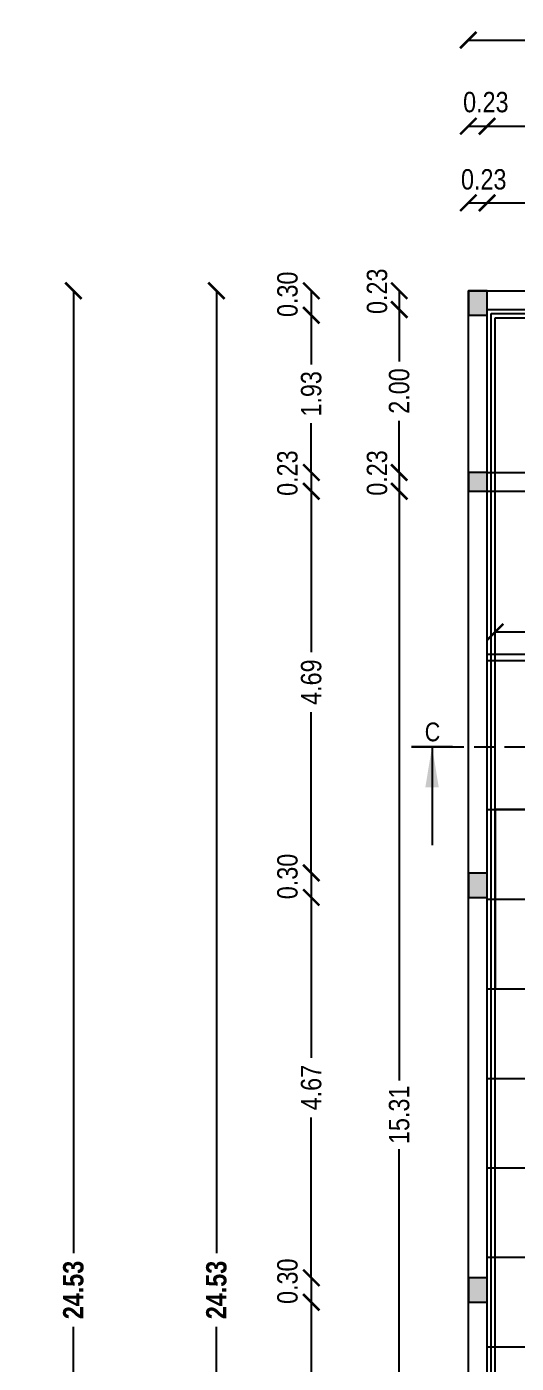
# Model space of a CAD drawing. Header units: metres. Extents: x 484 to 18344, y 10 to 2071.
# Drawn here: x 1598.67 to 1604.68, y 55.73 to 72.13 of the extents above; entities that cross this region are included whole.
import ezdxf
from ezdxf.enums import TextEntityAlignment as Align

# ---------------------------------------------------------------- set-up
doc = ezdxf.new("R2010")
doc.units = ezdxf.units.M
doc.header["$MEASUREMENT"] = 0
doc.linetypes.add('HIDDEN', pattern=[0.375, 0.25, -0.125])
for name, color, linetype in [('0 @ 1 (1)', 7, 'Continuous'), ('0 @ 1 (2)', 7, 'Continuous'), ('BLK_1_FLR_1_BLT_UP_AREA', 1, 'Continuous')]:
    doc.layers.add(name, color=color, linetype=linetype)
doc.layers.add('SEATING_AREA', color=7, linetype='Continuous', lineweight=18)
doc.styles.add('CODE', font='swissc.ttf', dxfattribs={"height": 0.25})
doc.styles.get("Standard").update_dxf_attribs({"font": 'swissc.ttf', "height": 0.23})
doc.dimstyles.new('OUTER', dxfattribs={"dimscale": 0, "dimtxt": 0.3, "dimasz": 0.18, "dimexe": 0.18, "dimexo": 0.0625, "dimgap": 0.09, "dimtad": 0, "dimzin": 0, "dimdsep": 46, "dimtxsty": 'CODE', "dimcen": 0.09, "dimse1": 1, "dimse2": 1, "dimclrd": 8, "dimclrt": 1, "dimadec": 0, "dimazin": 0, "dimtfac": 1, "dimtofl": 0, "dimtmove": 0, "dimatfit": 3, "dimfxl": 0, "dimtolj": 1, "dimtzin": 0, "dimarcsym": 0})

# ---------------------------------------------------------------- blocks, each defined once
blk = doc.blocks.new('_ArchTick')
at = {"const_width": 0.15}
blk.add_lwpolyline([(-0.5, -0.5), (0.5, 0.5)], dxfattribs=at)
blk = doc.blocks.new('*D134')
at = {"color": 0, "lineweight": -2}
for p, q in [((1599.247, 68.891), (1599.247, 57.079)), ((1599.247, 44.366), (1599.247, 56.177))]:
    blk.add_line(p, q, dxfattribs=at)
at = {"color": 0, "lineweight": -2, "xscale": 0.2, "yscale": 0.2, "zscale": 0.2}
for p, rotation in [((1599.247, 68.891), 90), ((1599.247, 44.366), 270)]:
    blk.add_blockref('_ArchTick', p, dxfattribs=dict(at, rotation=rotation))
at = {"color": 0, "lineweight": -2, "insert": (1599.247, 56.628), "char_height": 0.25, "attachment_point": 5, "rotation": 90, "style": 'CODE'}
blk.add_mtext('\\A1;{\\fSwis721 Cn BT|b1|i0|c0|p34;24.53}', dxfattribs=at)
blk = doc.blocks.new('*D243')
at = {"color": 0, "lineweight": -2}
for p, q in [((1604.422, 64.705), (1604.965, 64.705)), ((1606.237, 64.705), (1605.694, 64.705))]:
    blk.add_line(p, q, dxfattribs=at)
at = {"color": 0, "lineweight": -2, "xscale": 0.2, "yscale": 0.2, "zscale": 0.2, "rotation": 180}
blk.add_blockref('_ArchTick', (1604.422, 64.705), dxfattribs=at)
at = {"color": 0, "lineweight": -2, "xscale": 0.2, "yscale": 0.2, "zscale": 0.2}
blk.add_blockref('_ArchTick', (1606.237, 64.705), dxfattribs=at)
at = {"color": 0, "lineweight": -2, "insert": (1605.33, 64.705), "char_height": 0.25, "attachment_point": 5, "style": 'CODE'}
blk.add_mtext('\\A1;2.00', dxfattribs=at)
blk = doc.blocks.new('*D162')
at = {"color": 0, "lineweight": -2}
for p, q in [((1604.322, 69.969), (1616.21, 69.969)), ((1628.992, 69.969), (1617.104, 69.969))]:
    blk.add_line(p, q, dxfattribs=at)
at = {"color": 0, "lineweight": -2, "xscale": 0.2, "yscale": 0.2, "zscale": 0.2, "rotation": 180}
blk.add_blockref('_ArchTick', (1604.322, 69.969), dxfattribs=at)
at = {"color": 0, "lineweight": -2, "xscale": 0.2, "yscale": 0.2, "zscale": 0.2}
blk.add_blockref('_ArchTick', (1628.992, 69.969), dxfattribs=at)
at = {"color": 0, "lineweight": -2, "insert": (1616.657, 69.969), "char_height": 0.25, "attachment_point": 5, "style": 'CODE'}
blk.add_mtext('\\A1;24.67', dxfattribs=at)
blk = doc.blocks.new('*D164')
at = {"color": 0, "lineweight": -2}
blk.add_line((1604.092, 69.969), (1604.322, 69.969), dxfattribs=at)
at = {"color": 0, "lineweight": -2, "xscale": 0.2, "yscale": 0.2, "zscale": 0.2, "rotation": 180}
blk.add_blockref('_ArchTick', (1604.092, 69.969), dxfattribs=at)
at = {"color": 0, "lineweight": -2, "xscale": 0.2, "yscale": 0.2, "zscale": 0.2}
blk.add_blockref('_ArchTick', (1604.322, 69.969), dxfattribs=at)
at = {"color": 0, "lineweight": -2, "insert": (1604.281, 70.257), "char_height": 0.25, "attachment_point": 5, "style": 'CODE'}
blk.add_mtext('\\A1;0.23', dxfattribs=at)
blk = doc.blocks.new('*D165')
at = {"color": 0, "lineweight": -2}
for p, q in [((1604.322, 70.91), (1605.924, 70.91)), ((1608.257, 70.91), (1606.655, 70.91))]:
    blk.add_line(p, q, dxfattribs=at)
at = {"color": 0, "lineweight": -2, "xscale": 0.2, "yscale": 0.2, "zscale": 0.2, "rotation": 180}
blk.add_blockref('_ArchTick', (1604.322, 70.91), dxfattribs=at)
at = {"color": 0, "lineweight": -2, "xscale": 0.2, "yscale": 0.2, "zscale": 0.2}
blk.add_blockref('_ArchTick', (1608.257, 70.91), dxfattribs=at)
at = {"color": 0, "lineweight": -2, "insert": (1606.29, 70.91), "char_height": 0.25, "attachment_point": 5, "style": 'CODE'}
blk.add_mtext('\\A1;3.93', dxfattribs=at)
blk = doc.blocks.new('*D177')
at = {"color": 0, "lineweight": -2}
blk.add_line((1604.092, 70.91), (1604.322, 70.91), dxfattribs=at)
at = {"color": 0, "lineweight": -2, "xscale": 0.2, "yscale": 0.2, "zscale": 0.2, "rotation": 180}
blk.add_blockref('_ArchTick', (1604.092, 70.91), dxfattribs=at)
at = {"color": 0, "lineweight": -2, "xscale": 0.2, "yscale": 0.2, "zscale": 0.2}
blk.add_blockref('_ArchTick', (1604.322, 70.91), dxfattribs=at)
at = {"color": 0, "lineweight": -2, "insert": (1604.307, 71.205), "char_height": 0.25, "attachment_point": 5, "style": 'CODE'}
blk.add_mtext('\\A1;0.23', dxfattribs=at)
blk = doc.blocks.new('*D178')
at = {"color": 0, "lineweight": -2}
for p, q in [((1604.092, 71.968), (1616.206, 71.968)), ((1629.222, 71.968), (1617.108, 71.968))]:
    blk.add_line(p, q, dxfattribs=at)
at = {"color": 0, "lineweight": -2, "xscale": 0.2, "yscale": 0.2, "zscale": 0.2, "rotation": 180}
blk.add_blockref('_ArchTick', (1604.092, 71.968), dxfattribs=at)
at = {"color": 0, "lineweight": -2, "xscale": 0.2, "yscale": 0.2, "zscale": 0.2}
blk.add_blockref('_ArchTick', (1629.222, 71.968), dxfattribs=at)
at = {"color": 0, "lineweight": -2, "insert": (1616.657, 71.968), "char_height": 0.25, "attachment_point": 5, "style": 'CODE'}
blk.add_mtext('\\A1;{\\fSwis721 Cn BT|b1|i0|c0|p34;25.13}', dxfattribs=at)
blk = doc.blocks.new('*D179')
at = {"color": 0, "lineweight": -2}
for p, q in [((1603.244, 68.661), (1603.244, 68.025)), ((1603.244, 66.661), (1603.244, 67.296))]:
    blk.add_line(p, q, dxfattribs=at)
at = {"color": 0, "lineweight": -2, "xscale": 0.2, "yscale": 0.2, "zscale": 0.2}
for p, rotation in [((1603.244, 68.661), 90), ((1603.244, 66.661), 270)]:
    blk.add_blockref('_ArchTick', p, dxfattribs=dict(at, rotation=rotation))
at = {"color": 0, "lineweight": -2, "insert": (1603.244, 67.661), "char_height": 0.25, "attachment_point": 5, "rotation": 90, "style": 'CODE'}
blk.add_mtext('\\A1;2.00', dxfattribs=at)
blk = doc.blocks.new('*D180')
at = {"color": 0, "lineweight": -2}
blk.add_line((1603.244, 66.661), (1603.244, 66.431), dxfattribs=at)
at = {"color": 0, "lineweight": -2, "xscale": 0.2, "yscale": 0.2, "zscale": 0.2}
for p, rotation in [((1603.244, 66.661), 90), ((1603.244, 66.431), 270)]:
    blk.add_blockref('_ArchTick', p, dxfattribs=dict(at, rotation=rotation))
at = {"color": 0, "lineweight": -2, "insert": (1602.973, 66.655), "char_height": 0.25, "attachment_point": 5, "rotation": 90, "style": 'CODE'}
blk.add_mtext('\\A1;0.23', dxfattribs=at)
blk = doc.blocks.new('*D181')
at = {"color": 0, "lineweight": -2}
for p, q in [((1603.244, 66.431), (1603.244, 59.198)), ((1603.244, 51.126), (1603.244, 58.358))]:
    blk.add_line(p, q, dxfattribs=at)
at = {"color": 0, "lineweight": -2, "xscale": 0.2, "yscale": 0.2, "zscale": 0.2}
for p, rotation in [((1603.244, 66.431), 90), ((1603.244, 51.126), 270)]:
    blk.add_blockref('_ArchTick', p, dxfattribs=dict(at, rotation=rotation))
at = {"color": 0, "lineweight": -2, "insert": (1603.244, 58.778), "char_height": 0.25, "attachment_point": 5, "rotation": 90, "style": 'CODE'}
blk.add_mtext('\\A1;15.31', dxfattribs=at)
blk = doc.blocks.new('*D145')
at = {"color": 0, "lineweight": -2}
blk.add_line((1603.244, 68.891), (1603.244, 68.661), dxfattribs=at)
at = {"color": 0, "lineweight": -2, "xscale": 0.2, "yscale": 0.2, "zscale": 0.2}
for p, rotation in [((1603.244, 68.891), 90), ((1603.244, 68.661), 270)]:
    blk.add_blockref('_ArchTick', p, dxfattribs=dict(at, rotation=rotation))
at = {"color": 0, "lineweight": -2, "insert": (1602.973, 68.885), "char_height": 0.25, "attachment_point": 5, "rotation": 90, "style": 'CODE'}
blk.add_mtext('\\A1;0.23', dxfattribs=at)
blk = doc.blocks.new('*D146')
at = {"color": 0, "lineweight": -2}
for p, q in [((1602.165, 68.591), (1602.165, 67.985)), ((1602.165, 66.661), (1602.165, 67.266))]:
    blk.add_line(p, q, dxfattribs=at)
at = {"color": 0, "lineweight": -2, "xscale": 0.2, "yscale": 0.2, "zscale": 0.2}
for p, rotation in [((1602.165, 68.591), 90), ((1602.165, 66.661), 270)]:
    blk.add_blockref('_ArchTick', p, dxfattribs=dict(at, rotation=rotation))
at = {"color": 0, "lineweight": -2, "insert": (1602.165, 67.626), "char_height": 0.25, "attachment_point": 5, "rotation": 90, "style": 'CODE'}
blk.add_mtext('\\A1;1.93', dxfattribs=at)
blk = doc.blocks.new('*D147')
at = {"color": 0, "lineweight": -2}
blk.add_line((1602.165, 66.661), (1602.165, 66.431), dxfattribs=at)
at = {"color": 0, "lineweight": -2, "xscale": 0.2, "yscale": 0.2, "zscale": 0.2}
for p, rotation in [((1602.165, 66.661), 90), ((1602.165, 66.431), 270)]:
    blk.add_blockref('_ArchTick', p, dxfattribs=dict(at, rotation=rotation))
at = {"color": 0, "lineweight": -2, "insert": (1601.873, 66.653), "char_height": 0.25, "attachment_point": 5, "rotation": 90, "style": 'CODE'}
blk.add_mtext('\\A1;0.23', dxfattribs=at)
blk = doc.blocks.new('*D148')
at = {"color": 0, "lineweight": -2}
for p, q in [((1602.165, 66.431), (1602.165, 64.455)), ((1602.165, 61.746), (1602.165, 63.721))]:
    blk.add_line(p, q, dxfattribs=at)
at = {"color": 0, "lineweight": -2, "xscale": 0.2, "yscale": 0.2, "zscale": 0.2}
for p, rotation in [((1602.165, 66.431), 90), ((1602.165, 61.746), 270)]:
    blk.add_blockref('_ArchTick', p, dxfattribs=dict(at, rotation=rotation))
at = {"color": 0, "lineweight": -2, "insert": (1602.165, 64.088), "char_height": 0.25, "attachment_point": 5, "rotation": 90, "style": 'CODE'}
blk.add_mtext('\\A1;4.69', dxfattribs=at)
blk = doc.blocks.new('*D149')
at = {"color": 0, "lineweight": -2}
blk.add_line((1602.165, 61.746), (1602.165, 61.446), dxfattribs=at)
at = {"color": 0, "lineweight": -2, "xscale": 0.2, "yscale": 0.2, "zscale": 0.2}
for p, rotation in [((1602.165, 61.746), 90), ((1602.165, 61.446), 270)]:
    blk.add_blockref('_ArchTick', p, dxfattribs=dict(at, rotation=rotation))
at = {"color": 0, "lineweight": -2, "insert": (1601.874, 61.703), "char_height": 0.25, "attachment_point": 5, "rotation": 90, "style": 'CODE'}
blk.add_mtext('\\A1;0.30', dxfattribs=at)
blk = doc.blocks.new('*D150')
at = {"color": 0, "lineweight": -2}
for p, q in [((1602.165, 61.446), (1602.165, 59.479)), ((1602.165, 56.778), (1602.165, 58.745))]:
    blk.add_line(p, q, dxfattribs=at)
at = {"color": 0, "lineweight": -2, "xscale": 0.2, "yscale": 0.2, "zscale": 0.2}
for p, rotation in [((1602.165, 61.446), 90), ((1602.165, 56.778), 270)]:
    blk.add_blockref('_ArchTick', p, dxfattribs=dict(at, rotation=rotation))
at = {"color": 0, "lineweight": -2, "insert": (1602.165, 59.112), "char_height": 0.25, "attachment_point": 5, "rotation": 90, "style": 'CODE'}
blk.add_mtext('\\A1;4.67', dxfattribs=at)
blk = doc.blocks.new('*D151')
at = {"color": 0, "lineweight": -2}
blk.add_line((1602.165, 56.778), (1602.165, 56.478), dxfattribs=at)
at = {"color": 0, "lineweight": -2, "xscale": 0.2, "yscale": 0.2, "zscale": 0.2}
for p, rotation in [((1602.165, 56.778), 90), ((1602.165, 56.478), 270)]:
    blk.add_blockref('_ArchTick', p, dxfattribs=dict(at, rotation=rotation))
at = {"color": 0, "lineweight": -2, "insert": (1601.874, 56.736), "char_height": 0.25, "attachment_point": 5, "rotation": 90, "style": 'CODE'}
blk.add_mtext('\\A1;0.30', dxfattribs=at)
blk = doc.blocks.new('*D152')
at = {"color": 0, "lineweight": -2}
for p, q in [((1602.165, 56.478), (1602.165, 54.202)), ((1602.165, 51.196), (1602.165, 53.472))]:
    blk.add_line(p, q, dxfattribs=at)
at = {"color": 0, "lineweight": -2, "xscale": 0.2, "yscale": 0.2, "zscale": 0.2}
for p, rotation in [((1602.165, 56.478), 90), ((1602.165, 51.196), 270)]:
    blk.add_blockref('_ArchTick', p, dxfattribs=dict(at, rotation=rotation))
at = {"color": 0, "lineweight": -2, "insert": (1602.165, 53.837), "char_height": 0.25, "attachment_point": 5, "rotation": 90, "style": 'CODE'}
blk.add_mtext('\\A1;5.28', dxfattribs=at)
blk = doc.blocks.new('*D156')
at = {"color": 0, "lineweight": -2}
blk.add_line((1602.165, 68.891), (1602.165, 68.591), dxfattribs=at)
at = {"color": 0, "lineweight": -2, "xscale": 0.2, "yscale": 0.2, "zscale": 0.2}
for p, rotation in [((1602.165, 68.891), 90), ((1602.165, 68.591), 270)]:
    blk.add_blockref('_ArchTick', p, dxfattribs=dict(at, rotation=rotation))
at = {"color": 0, "lineweight": -2, "insert": (1601.874, 68.848), "char_height": 0.25, "attachment_point": 5, "rotation": 90, "style": 'CODE'}
blk.add_mtext('\\A1;0.30', dxfattribs=at)
blk = doc.blocks.new('*D157')
at = {"color": 0, "lineweight": -2}
for p, q in [((1601.002, 68.891), (1601.002, 57.079)), ((1601.002, 44.366), (1601.002, 56.177))]:
    blk.add_line(p, q, dxfattribs=at)
at = {"color": 0, "lineweight": -2, "xscale": 0.2, "yscale": 0.2, "zscale": 0.2}
for p, rotation in [((1601.002, 68.891), 90), ((1601.002, 44.366), 270)]:
    blk.add_blockref('_ArchTick', p, dxfattribs=dict(at, rotation=rotation))
at = {"color": 0, "lineweight": -2, "insert": (1601.002, 56.628), "char_height": 0.25, "attachment_point": 5, "rotation": 90, "style": 'CODE'}
blk.add_mtext('\\A1;{\\fSwis721 Cn BT|b1|i0|c0|p34;24.53}', dxfattribs=at)

msp = doc.modelspace()

# ---------------------------------------------------------------- hatches: boundary and pattern name
for points in [[(1604.09229, 68.59069), (1604.32229, 68.59069), (1604.32229, 68.89069), (1604.09229, 68.89069)], [(1604.09229, 66.4307), (1604.32229, 66.4307), (1604.32229, 66.6607), (1604.09229, 66.6607)], [(1604.09229, 61.44566), (1604.32229, 61.44566), (1604.32229, 61.74566), (1604.09229, 61.74566)], [(1604.09229, 56.47812), (1604.32229, 56.47812), (1604.32229, 56.77812), (1604.09229, 56.77812)]]:
    msp.add_hatch(color=256).paths.add_polyline_path(points)

# ---------------------------------------------------------------- linework, layer by layer
at = {"ltscale": 0.5}
for p, q in [((1604.32229, 68.66069), (1616.58635, 68.66069)), ((1604.32229, 48.89555), (1604.32229, 68.66069)), ((1604.32229, 66.66069), (1616.50135, 66.66069)), ((1604.32229, 66.43069), (1616.50135, 66.43069)), ((1604.32229, 64.43017), (1608.93729, 64.4307)), ((1604.32229, 64.35517), (1608.93729, 64.3557)), ((1604.32229, 62.52555), (1614.22635, 62.52555)), ((1604.32229, 61.42555), (1614.22635, 61.42555)), ((1604.32229, 60.32555), (1614.22635, 60.32555)), ((1604.32229, 59.22555), (1614.22635, 59.22555)), ((1604.32229, 58.12555), (1616.50135, 58.12555)), ((1616.50135, 57.02555), (1604.32229, 57.02555)), ((1616.50135, 55.92555), (1604.32229, 55.92555))]:
    msp.add_line(p, q, dxfattribs=at)
at = {"lineweight": 30}
msp.add_line((1603.39473, 63.29244), (1603.89741, 63.29244), dxfattribs=at)
at = {"linetype": 'HIDDEN'}
msp.add_line((1603.41176, 63.29244), (1630.11702, 63.29244), dxfattribs=at)
for points in [[(1604.09229, 68.59069), (1604.32229, 68.59069), (1604.32229, 68.89069), (1604.09229, 68.89069)], [(1604.37229, 68.61069), (1616.45135, 68.61069), (1616.45135, 51.17555), (1604.37229, 51.17555)], [(1604.42229, 68.56069), (1616.40135, 68.56069), (1616.40135, 51.22555), (1604.42229, 51.22555)], [(1604.09229, 66.4307), (1604.32229, 66.4307), (1604.32229, 66.6607), (1604.09229, 66.6607)], [(1604.09229, 61.44566), (1604.32229, 61.44566), (1604.32229, 61.74566), (1604.09229, 61.74566)], [(1604.09229, 56.47812), (1604.32229, 56.47812), (1604.32229, 56.77812), (1604.09229, 56.77812)]]:
    msp.add_lwpolyline(points, close=True)
at = {"elevation": 0}
msp.add_lwpolyline([(1614.22635, 62.52555), (1604.42229, 62.52555), (1604.42229, 60.32555), (1614.22635, 60.32555)], close=True, dxfattribs=at)
at = {"layer": 'BLK_1_FLR_1_BLT_UP_AREA', "color": 16}
msp.add_lwpolyline([(1604.09229, 44.36555), (1604.09229, 68.89069), (1629.22203, 68.89069), (1629.22203, 44.36555)], close=True, dxfattribs=at)
at = {"layer": 'SEATING_AREA', "color": 1}
msp.add_lwpolyline([(1604.42229, 51.22555), (1616.40135, 51.22555), (1616.40135, 58.12555), (1614.22584, 58.12555), (1614.22635, 62.52555), (1604.42229, 62.52555), (1604.42229, 51.22555)], dxfattribs=at)

# ---------------------------------------------------------------- texts
at = {"linetype": 'ByBlock', "lineweight": 30}
msp.add_text('C', height=0.23, dxfattribs=at).set_placement((1603.65225, 63.36213), align=Align.CENTER)

# ---------------------------------------------------------------- dimensions: what is measured, and where the dimension line sits
at = {"layer": '0 @ 1 (2)', "lineweight": -2}
for base, p1, p2, text, picture, middle in [((1629.22203, 71.96753), (1604.09229, 68.89069), (1629.22203, 68.89069), '{\\fSwis721 Cn BT|b1|i0|c0|p34;<>}', '*D178', (1616.65716, 71.96753)), ((1606.23729, 64.70531), (1604.42229, 64.60702), (1606.23729, 64.60702), '2.00', '*D243', (1605.32979, 64.70531))]:
    dim = msp.add_linear_dim(base=base, p1=p1, p2=p2, text=text, dimstyle='OUTER', override={"dimscale": 1, "dimtxt": 0.25, "dimasz": 0.2, "dimblk": 'ArchTick', "dimclrd": 0, "dimclrt": 0, "dimtix": 0, "dimtofl": 0, "dimtmove": 0, "dimatfit": 3, "dimfxl": 6}, dxfattribs=at)
    dim.commit()
    dim.dimension.update_dxf_attribs({"geometry": picture, "text_midpoint": middle})
for base, p1, p2, picture, middle in [((1604.32229, 70.91043), (1604.09229, 68.89069), (1604.32229, 68.89069), '*D177', (1604.30671, 71.20519)), ((1604.32229, 69.96887), (1604.09229, 68.43487), (1604.32229, 68.45072), '*D164', (1604.28108, 70.25665))]:
    dim = msp.add_linear_dim(base=base, p1=p1, p2=p2, dimstyle='OUTER', override={"dimscale": 1, "dimtxt": 0.25, "dimasz": 0.2, "dimblk": 'ArchTick', "dimclrd": 0, "dimclrt": 0, "dimtix": 0, "dimtofl": 0, "dimtmove": 1, "dimatfit": 3, "dimfxl": 6}, dxfattribs=at)
    dim.commit()
    dim.dimension.update_dxf_attribs({"geometry": picture, "text_midpoint": middle, "dimtype": 128})
for base, p1, p2, picture, middle in [((1608.25698, 70.91043), (1604.32229, 68.89069), (1608.25698, 68.89069), '*D165', (1606.28964, 70.91043)), ((1628.99203, 69.96887), (1604.32229, 68.27237), (1628.99203, 68.43487), '*D162', (1616.65716, 69.96887))]:
    dim = msp.add_linear_dim(base=base, p1=p1, p2=p2, dimstyle='OUTER', override={"dimscale": 1, "dimtxt": 0.25, "dimasz": 0.2, "dimblk": 'ArchTick', "dimclrd": 0, "dimclrt": 0, "dimtix": 0, "dimtofl": 0, "dimtmove": 1, "dimatfit": 3, "dimfxl": 6}, dxfattribs=at)
    dim.commit()
    dim.dimension.update_dxf_attribs({"geometry": picture, "text_midpoint": middle})
for base, p1, p2, picture, middle in [((1602.16467, 68.59069), (1604.09229, 68.89069), (1604.09229, 68.59069), '*D156', (1601.87351, 68.84836)), ((1603.24407, 68.66069), (1604.78299, 68.89069), (1604.75833, 68.66069), '*D145', (1602.97278, 68.88506)), ((1602.16467, 66.4307), (1604.09229, 66.6607), (1604.09229, 66.4307), '*D147', (1601.87319, 66.65347)), ((1603.24407, 66.43069), (1604.78299, 66.66069), (1604.75833, 66.43069), '*D180', (1602.97278, 66.65506)), ((1602.16467, 61.44566), (1604.09229, 61.74566), (1604.09229, 61.44566), '*D149', (1601.87351, 61.70334)), ((1602.16467, 56.47812), (1604.09229, 56.77812), (1604.09229, 56.47812), '*D151', (1601.87351, 56.73579))]:
    dim = msp.add_linear_dim(base=base, p1=p1, p2=p2, angle=90, dimstyle='OUTER', override={"dimscale": 1, "dimtxt": 0.25, "dimasz": 0.2, "dimblk": 'ArchTick', "dimclrd": 0, "dimclrt": 0, "dimtix": 0, "dimtofl": 0, "dimtmove": 1, "dimatfit": 3, "dimfxl": 6}, dxfattribs=at)
    dim.commit()
    dim.dimension.update_dxf_attribs({"geometry": picture, "text_midpoint": middle, "dimtype": 128})
for base, p1, p2, picture, middle in [((1599.24699, 68.89069), (1595.68862, 44.36555), (1595.68862, 68.89069), '*D134', (1599.24699, 56.62812)), ((1601.00159, 68.89069), (1604.09229, 44.36555), (1604.09229, 68.89069), '*D157', (1601.00159, 56.62812))]:
    dim = msp.add_linear_dim(base=base, p1=p1, p2=p2, angle=90, text='{\\fSwis721 Cn BT|b1|i0|c0|p34;<>}', dimstyle='OUTER', override={"dimscale": 1, "dimtxt": 0.25, "dimasz": 0.2, "dimblk": 'ArchTick', "dimclrd": 0, "dimclrt": 0, "dimtix": 0, "dimtofl": 0, "dimtmove": 0, "dimatfit": 3, "dimfxl": 6}, dxfattribs=at)
    dim.commit()
    dim.dimension.update_dxf_attribs({"geometry": picture, "text_midpoint": middle})
for base, p1, p2, picture, middle in [((1603.24407, 66.66069), (1604.56536, 68.66069), (1604.78299, 66.66069), '*D179', (1603.24407, 67.66069)), ((1602.16467, 66.6607), (1604.09229, 68.59069), (1604.09229, 66.6607), '*D146', (1602.16467, 67.6257)), ((1602.16467, 61.74566), (1604.09229, 66.4307), (1604.09229, 61.74566), '*D148', (1602.16467, 64.08818)), ((1603.24407, 51.12555), (1604.75833, 66.43069), (1604.47664, 51.12555), '*D181', (1603.24407, 58.77812)), ((1602.16467, 56.77812), (1604.09229, 61.44566), (1604.09229, 56.77812), '*D150', (1602.16467, 59.11189)), ((1602.16467, 51.19555), (1604.09229, 56.47812), (1604.09229, 51.19555), '*D152', (1602.16467, 53.83684))]:
    dim = msp.add_linear_dim(base=base, p1=p1, p2=p2, angle=90, dimstyle='OUTER', override={"dimscale": 1, "dimtxt": 0.25, "dimasz": 0.2, "dimblk": 'ArchTick', "dimclrd": 0, "dimclrt": 0, "dimtix": 0, "dimtofl": 0, "dimtmove": 1, "dimatfit": 3, "dimfxl": 6}, dxfattribs=at)
    dim.commit()
    dim.dimension.update_dxf_attribs({"geometry": picture, "text_midpoint": middle})

# ---------------------------------------------------------------- leaders
at = {"layer": '0 @ 1 (1)', "linetype": 'ByBlock', "lineweight": 30}
msp.add_leader([(1603.64701, 63.29835), (1603.64701, 62.08751)], dimstyle='OUTER', override={"dimscale": 1, "dimasz": 0.5, "dimgap": 0.09, "dimtad": 0, "dimtih": 1, "dimtoh": 1, "dimclrd": 0, "dimclrt": 0, "dimfxl": 6}, dxfattribs=at)

doc.saveas('drawing.dxf')
